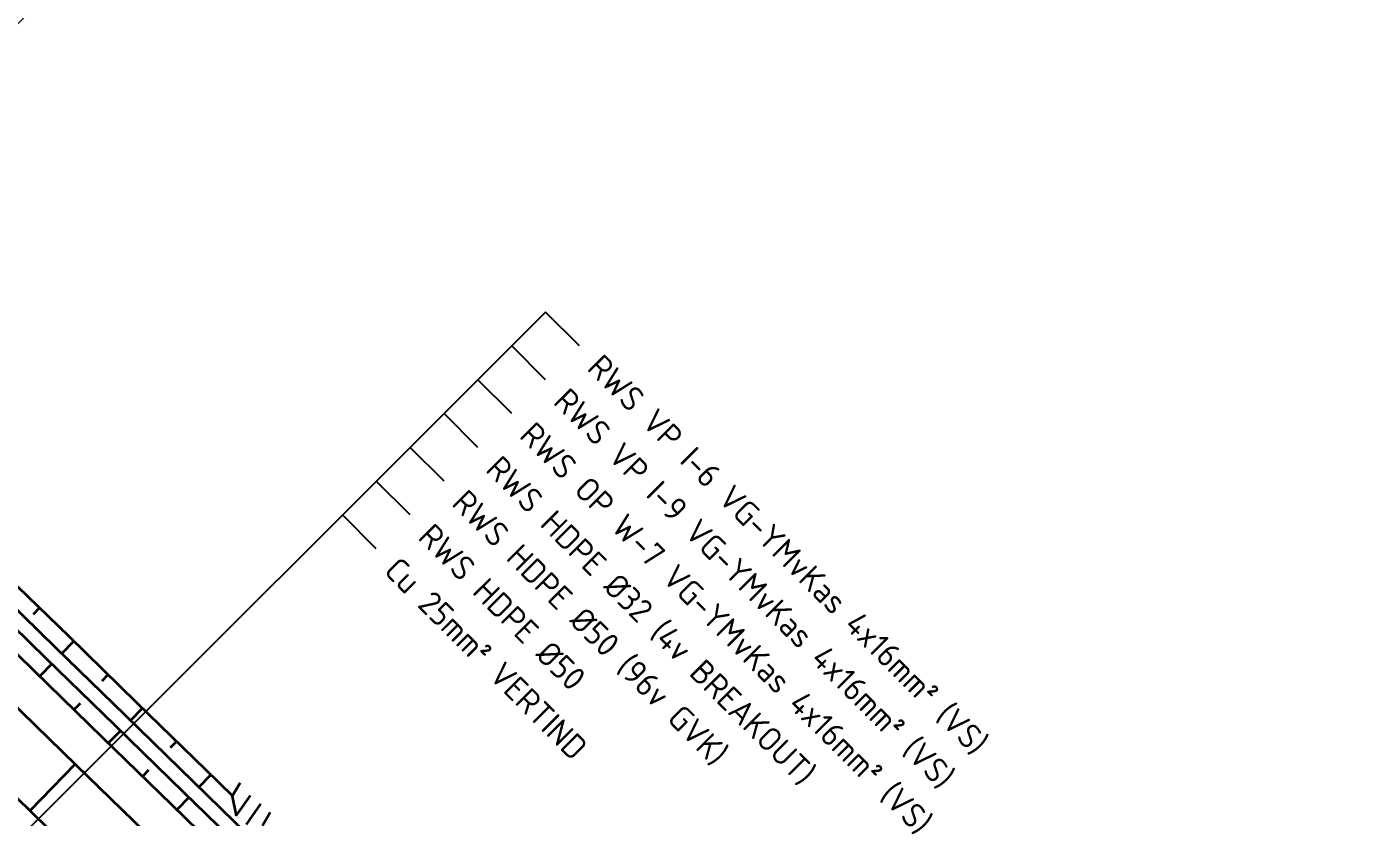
# Model space of a CAD drawing. Header units: metres. Extents: x 134219 to 139178, y 438661 to 444352.
# Drawn here: x 137820.6 to 137960.7, y 439981.2 to 440063.8 of the extents above; entities that cross this region are included whole.
import ezdxf
from ezdxf.enums import TextEntityAlignment as Align

# ---------------------------------------------------------------- set-up
doc = ezdxf.new("R2010")
doc.units = ezdxf.units.M
doc.linetypes.add('13strp', pattern=[4, 1, -3])
for name, color, linetype, lineweight in [('N-WE-KL-ET_LS_OV_KABEL-T25', 7, 'Continuous', 25), ('Utd-ondergr-nw', 8, '13strp', 35), ('X-XX-AL-AANPIJLING-G', 7, 'Continuous', 18), ('X-XX-AL-AANPIJLING-S', 7, 'Continuous', 25)]:
    doc.layers.add(name, color=color, linetype=linetype, lineweight=lineweight)
doc.styles.add('ISO18', font='NLCS-ISO.ttf')
doc.styles.add('NLCS-ISO', font='NLCS-ISO.ttf')
doc.dimstyles.new('UTD', dxfattribs={"dimtxt": 1.8, "dimasz": 1.8, "dimexe": 0, "dimexo": 0, "dimgap": 0.5, "dimtad": 1, "dimdec": 1, "dimzin": 1, "dimdsep": 46, "dimtxsty": 'ISO18', "dimcen": 2.5, "dimclrd": 256, "dimclre": 256, "dimclrt": 1, "dimadec": 0, "dimazin": 0, "dimtfac": 1, "dimtdec": 1, "dimtmove": 0, "dimatfit": 3, "dimfxl": 0, "dimlwd": -1, "dimlwe": -1, "dimarcsym": 0})

msp = doc.modelspace()

# ---------------------------------------------------------------- linework, layer by layer
at = {"layer": 'Utd-ondergr-nw', "linetype": 'Continuous'}
for p, q in [((137842.92, 439984.78), (137842.09, 439983.39)), ((137842.09, 439983.39), (137842.51, 439981.32)), ((137846.07, 439981.69), (137845.26, 439980.29))]:
    msp.add_line(p, q, dxfattribs=at)
at = {"layer": 'Utd-ondergr-nw', "linetype": 'Continuous', "flags": 128}
for points in [[(137816.56, 440005.82), (137823.72, 439998.85), (137830.88, 439991.87), (137838.04, 439984.89), (137845.2, 439977.91), (137852.63, 439971.2), (137860.06, 439964.49), (137867.48, 439957.78), (137874.91, 439951.08), (137882.34, 439944.37), (137889.77, 439937.66), (137897.19, 439930.96), (137904.62, 439924.25), (137912.05, 439917.54), (137919.47, 439910.83), (137926.64, 439903.86), (137933.8, 439896.88), (137940.96, 439889.9), (137948.12, 439882.92), (137955.28, 439875.94), (137960.72, 439870.63)], [(137815.51, 440004.75), (137822.67, 439997.77), (137829.84, 439990.79), (137837, 439983.81), (137844.16, 439976.83), (137851.58, 439970.12), (137859.01, 439963.42), (137866.44, 439956.71), (137873.86, 439950), (137881.29, 439943.3), (137888.72, 439936.59), (137896.15, 439929.88), (137903.57, 439923.17), (137911, 439916.47), (137918.43, 439909.76), (137925.59, 439902.78), (137932.75, 439895.8), (137939.91, 439888.82), (137947.07, 439881.84), (137954.23, 439874.86), (137959.68, 439869.56)], [(137819.66, 440005.31), (137824.98, 440000.13), (137832.14, 439993.15), (137839.3, 439986.18), (137842.12, 439983.43)], [(137814.26, 440003.46), (137821.42, 439996.48), (137828.58, 439989.5), (137835.74, 439982.52), (137842.9, 439975.54), (137850.33, 439968.84), (137857.75, 439962.13), (137865.18, 439955.42), (137872.61, 439948.71), (137880.04, 439942.01), (137887.46, 439935.3), (137894.89, 439928.59), (137902.32, 439921.88), (137909.74, 439915.18), (137917.17, 439908.47), (137924.33, 439901.49), (137931.49, 439894.51), (137938.66, 439887.53), (137945.82, 439880.55), (137952.98, 439873.57), (137958.42, 439868.27)], [(137821.34, 440002.42), (137821.97, 440003.07)], [(137824.29, 439998.29), (137825.55, 439999.58)], [(137823.25, 439997.21), (137821.99, 439995.92)], [(137828.5, 439995.44), (137829.13, 439996.09)], [(137818.63, 439993.62), (137825.79, 439986.64), (137832.95, 439979.66), (137840.11, 439972.68), (137847.54, 439965.97), (137854.96, 439959.26), (137862.39, 439952.56), (137869.82, 439945.85), (137877.24, 439939.14), (137884.67, 439932.43), (137892.1, 439925.73), (137899.52, 439919.02), (137906.95, 439912.31), (137914.38, 439905.61), (137921.54, 439898.63), (137928.7, 439891.65), (137935.86, 439884.67), (137943.02, 439877.69), (137950.19, 439870.71), (137955.63, 439865.41)], [(137826.2, 439993.08), (137825.57, 439992.43)], [(137831.46, 439991.31), (137832.71, 439992.6)], [(137830.41, 439990.23), (137829.15, 439988.94)], [(137835.66, 439988.46), (137836.29, 439989.11)], [(137813.89, 439988.75), (137821.05, 439981.77), (137828.21, 439974.79), (137835.37, 439967.81), (137842.81, 439961.12), (137850.24, 439954.42), (137857.68, 439947.72), (137865.12, 439941.03), (137872.56, 439934.33), (137879.99, 439927.63), (137887.43, 439920.94), (137894.87, 439914.24), (137902.3, 439907.54), (137909.74, 439900.85), (137916.9, 439893.87), (137924.06, 439886.89), (137931.23, 439879.91), (137938.39, 439872.93), (137945.55, 439865.95)], [(137825.69, 439986.73), (137820.95, 439981.86)], [(137833.36, 439986.1), (137832.73, 439985.45)], [(137838.62, 439984.33), (137839.87, 439985.62)], [(137837.57, 439983.25), (137836.31, 439981.96)]]:
    msp.add_lwpolyline(points, dxfattribs=at)
at = {"layer": 'Utd-ondergr-nw', "linetype": 'Continuous'}
for points in [[(137842.51, 439981.32), (137844, 439983.47)], [(137843.59, 439980.42), (137845.08, 439982.57)]]:
    msp.add_lwpolyline(points, dxfattribs=at)
at = {"layer": 'X-XX-AL-AANPIJLING-S'}
for p, q in [((137874.82, 440033.98), (137797.26, 439956.43)), ((137878.35, 440030.44), (137874.82, 440033.98)), ((137874.82, 440026.91), (137871.28, 440030.44)), ((137871.28, 440023.37), (137867.75, 440026.91)), ((137867.75, 440019.84), (137864.21, 440023.37)), ((137864.21, 440016.3), (137860.67, 440019.84)), ((137860.67, 440012.77), (137857.14, 440016.3)), ((137857.14, 440009.23), (137853.6, 440012.77))]:
    msp.add_line(p, q, dxfattribs=at)

# ---------------------------------------------------------------- texts
at = {"layer": 'N-WE-KL-ET_LS_OV_KABEL-T25', "style": 'NLCS-ISO'}
for s, p in [('RWS VP I-6 VG-YMvKas 4x16mm² (VS)', (137879.91, 440028.88)), ('RWS VP I-9 VG-YMvKas 4x16mm² (VS)', (137876.38, 440025.35)), ('RWS OP W-7 VG-YMvKas 4x16mm² (VS)', (137872.84, 440021.81)), ('RWS HDPE Ø32 (4v BREAKOUT)', (137869.31, 440018.28)), ('RWS HDPE Ø50 (96v GVK)', (137865.77, 440014.74)), ('RWS HDPE Ø50', (137862.24, 440011.2)), ('Cu 25mm² VERTIND', (137858.7, 440007.67))]:
    msp.add_text(s, height=2.5, rotation=314.9988, dxfattribs=at).set_placement(p, align=Align.MIDDLE_LEFT)

# ---------------------------------------------------------------- leaders
at = {"layer": 'X-XX-AL-AANPIJLING-G'}
msp.add_leader([(137797.2, 440041.61), (137856.33, 440100.74)], dimstyle='UTD', override={"dimasz": 3.5, "dimfxl": 0}, dxfattribs=at)

doc.saveas('drawing.dxf')
